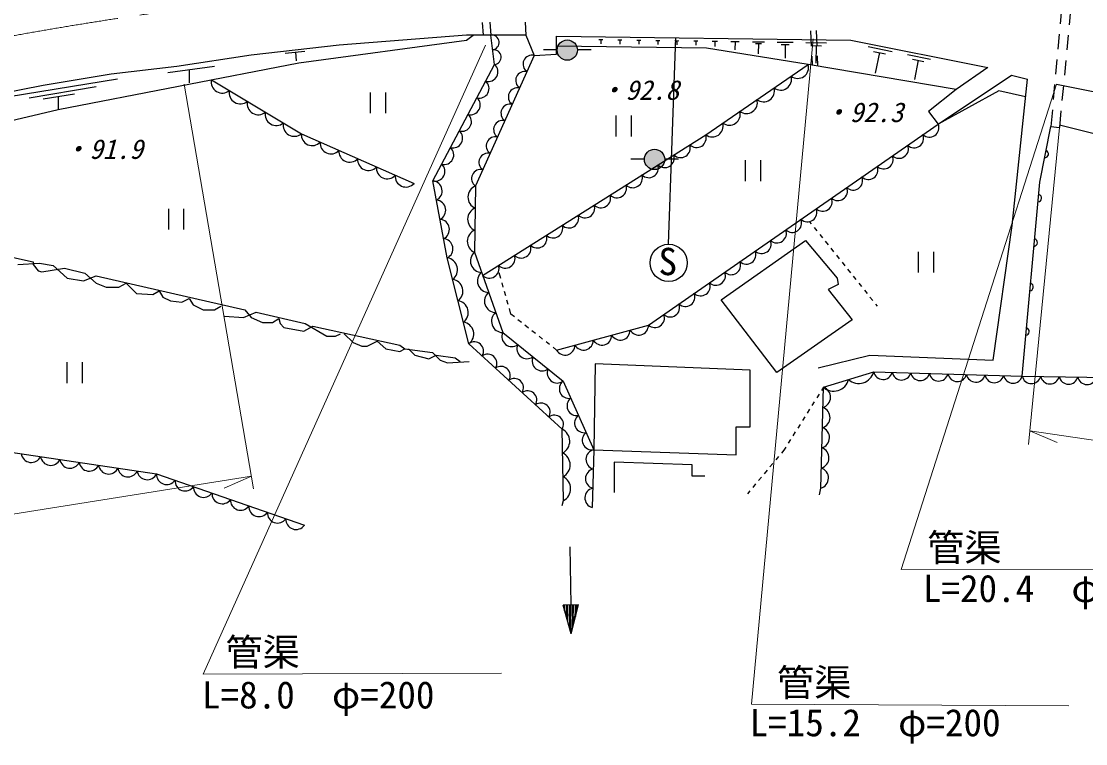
# Model space of a CAD drawing. Units: millimetres, scale not verified. Extents: x 40000 to 680000, y 20000 to 380000.
# Drawn here: x 288457 to 359970, y 271727 to 320257 of the extents above; entities that cross this region are included whole.
import ezdxf
from ezdxf.enums import TextEntityAlignment as Align

# ---------------------------------------------------------------- set-up
doc = ezdxf.new("R2010")
doc.units = ezdxf.units.MM
doc.header["$LTSCALE"] = 1000
doc.linetypes.add('CHAIN', pattern=[18.5, 12, -1.5, 3.5, -1.5])
for name, color, linetype, lineweight in [('M-BGD', 7, 'Continuous', 25), ('M-BMK', 2, 'CHAIN', 13), ('M-STR-HTXT', 7, 'Continuous', 13), ('M-STR-STR1', 1, 'Continuous', 25), ('M-STR-STRC', 7, 'Continuous', 25)]:
    doc.layers.add(name, color=color, linetype=linetype, lineweight=lineweight)
doc.styles.add('ＭＳ ゴシック', font='')
doc.styles.get('ＭＳ ゴシック').set_extended_font_data('MS Gothic')

msp = doc.modelspace()

# ---------------------------------------------------------------- hatches: boundary and pattern name
at = {"layer": 'M-BGD'}
for points in [[(325824, 318319, -0.41421), (325141, 317636, -0.41421), (324458, 318319, -1)], [(331685, 310979, -0.41421), (331002, 310296, -0.41421), (330319, 310979, -0.41421), (331002, 311662, -0.41421)]]:
    msp.add_hatch(color=256, dxfattribs=at).paths.add_polyline_path(points)

# ---------------------------------------------------------------- linework, layer by layer
for p, q in [((358338, 321083), (358248, 320087)), ((358957, 321018), (358862, 320023)), ((319420, 320173), (319488, 319335)), ((307112, 317472), (318373, 318996)), ((318373, 319335), (309822, 318657)), ((322352, 319335), (318373, 319335)), ((318373, 318996), (318825, 319335)), ((322352, 319335), (322923, 317970)), ((327253, 319027), (327531, 319023)), ((327392, 319025), (327388, 318747)), ((328531, 319010), (328809, 319006)), ((328670, 319008), (328666, 318730)), ((329809, 318992), (330086, 318988)), ((329947, 318990), (329943, 318713)), ((331086, 318975), (331362, 318971)), ((331224, 318973), (331220, 318697)), ((332421, 319157), (331920, 305280)), ((332362, 318957), (332638, 318954)), ((332500, 318956), (332497, 318680)), ((341484, 319616), (341528, 318617)), ((341862, 319634), (341902, 318635)), ((358186, 319390), (358096, 318394)), ((358795, 319326), (358699, 318331)), ((309822, 318657), (303895, 317980)), ((306192, 318114), (307511, 318246)), ((323545, 318354), (324459, 318355)), ((325838, 318354), (326752, 318355)), ((333638, 318940), (333914, 318936)), ((333776, 318938), (333772, 318663)), ((334871, 318923), (335231, 318918)), ((335051, 318921), (335046, 318561)), ((336128, 318906), (336695, 318898)), ((336411, 318902), (336404, 318335)), ((337576, 318886), (338381, 318875)), ((337775, 318763), (338178, 318757)), ((337977, 318760), (337967, 318076)), ((339243, 318864), (340323, 318849)), ((339511, 318698), (340051, 318691)), ((339781, 318694), (339768, 317777)), ((341165, 318838), (342560, 318819)), ((341511, 318623), (342209, 318614)), ((341860, 318619), (341844, 317433)), ((345351, 318559), (346975, 318233)), ((345708, 318234), (346520, 318071)), ((303895, 317980), (298900, 317218)), ((306874, 318182), (306918, 317591)), ((341559, 317917), (341586, 317309)), ((341929, 317935), (341957, 317247)), ((346114, 318153), (345836, 316772)), ((347999, 318027), (349535, 317718)), ((348337, 317719), (349105, 317565)), ((348721, 317642), (348458, 316337)), ((358033, 317696), (357944, 316700)), ((358633, 317634), (358537, 316638)), ((290941, 314339), (307112, 317472)), ((298900, 317218), (294497, 316710)), ((301440, 317218), (298307, 316795)), ((299746, 316964), (299746, 316117)), ((294920, 316371), (287639, 315186)), ((294497, 316710), (289925, 315948)), ((355034, 306550), (356050, 316371)), ((289925, 315948), (283152, 314593)), ((293481, 315863), (288994, 315101)), ((311905, 315484), (311905, 314084)), ((312955, 314084), (312955, 315484)), ((357881, 316003), (357792, 315007)), ((357997, 316033), (393134, 309005)), ((358471, 315942), (358375, 314946)), ((292042, 315355), (289925, 315017)), ((290941, 315186), (290941, 314339)), ((282644, 312392), (290941, 314339)), ((357729, 314310), (357628, 313187)), ((358308, 314249), (358201, 313130)), ((357628, 313187), (358201, 313130)), ((329407, 311015), (330320, 311015)), ((331700, 311015), (332613, 311015)), ((341424, 306785), (341535, 306647)), ((341722, 306413), (341910, 306179)), ((353764, 297491), (355034, 306550)), ((335476, 301555), (341148, 305534)), ((341148, 305534), (343265, 302994)), ((342097, 305945), (342285, 305711)), ((342473, 305477), (342660, 305243)), ((342848, 305008), (343035, 304774)), ((348709, 304771), (348709, 303371)), ((349759, 303371), (349759, 304771)), ((287724, 304433), (289248, 304095)), ((288232, 303925), (289671, 304010)), ((289248, 304095), (289248, 303925)), ((289671, 304010), (290602, 303841)), ((343223, 304540), (343411, 304306)), ((343598, 304072), (343786, 303838)), ((289248, 303925), (289586, 303502)), ((289586, 303502), (289840, 303417)), ((289840, 303417), (291364, 303671)), ((290602, 303841), (291534, 302994)), ((291364, 303671), (292719, 303333)), ((292719, 303333), (293481, 302655)), ((320674, 302973), (320567, 303349)), ((343973, 303604), (344161, 303370)), ((291534, 302994), (292634, 302825)), ((292634, 302825), (293481, 303163)), ((293481, 303163), (303472, 300877)), ((293481, 302655), (294158, 302401)), ((295005, 302401), (295513, 302655)), ((295513, 302655), (296190, 301978)), ((320838, 302396), (320756, 302684)), ((343350, 302571), (342672, 302232)), ((343265, 302994), (343350, 302571)), ((344348, 303135), (344536, 302901)), ((344724, 302667), (344911, 302433)), ((294158, 302401), (295005, 302401)), ((296190, 301978), (297291, 301893)), ((297291, 301893), (297714, 302147)), ((297714, 302147), (297968, 301724)), ((321002, 301818), (320920, 302107)), ((342672, 302232), (344281, 300200)), ((345099, 302199), (345286, 301965)), ((297968, 301724), (298476, 301470)), ((298476, 301470), (299238, 301385)), ((299238, 301385), (299746, 301639)), ((299746, 301639), (300000, 301216)), ((300000, 301216), (300678, 300877)), ((301440, 300877), (301863, 301131)), ((321166, 301241), (321084, 301530)), ((339208, 296667), (335476, 301555)), ((345474, 301731), (345662, 301497)), ((345849, 301263), (345960, 301124)), ((300678, 300877), (301440, 300877)), ((302117, 300454), (303387, 300369)), ((303387, 300369), (304234, 300708)), ((303472, 300877), (303895, 300369)), ((303895, 300369), (304657, 300031)), ((304234, 300708), (307536, 299946)), ((321355, 300576), (321248, 300953)), ((321588, 300393), (321355, 300576)), ((304657, 300031), (305334, 300031)), ((305334, 300031), (305758, 300285)), ((305758, 300285), (305842, 299946)), ((305842, 299946), (306096, 299692)), ((306096, 299692), (307451, 299438)), ((307451, 299438), (308044, 299777)), ((307536, 299946), (308975, 299099)), ((308044, 299777), (313886, 298507)), ((322060, 300023), (321824, 300208)), ((322532, 299653), (322296, 299838)), ((344281, 300200), (339208, 296667)), ((308975, 299099), (309568, 299099)), ((309568, 299099), (309906, 299269)), ((310160, 299269), (310753, 298676)), ((323004, 299282), (322768, 299467)), ((323476, 298912), (323240, 299097)), ((310753, 298676), (311346, 298422)), ((311346, 298422), (311684, 298422)), ((311684, 298422), (312362, 298761)), ((312362, 298761), (312954, 298253)), ((312954, 298253), (313886, 298083)), ((313886, 298507), (314224, 298253)), ((313886, 298083), (314224, 298253)), ((314224, 298253), (316087, 297999)), ((314478, 298253), (314902, 297829)), ((323948, 298541), (323712, 298727)), ((324417, 298174), (324184, 298356)), ((314902, 297829), (315833, 297575)), ((315833, 297575), (316341, 297829)), ((316087, 297999), (316595, 297491)), ((316341, 297829), (317611, 297660)), ((317611, 297660), (317950, 297406)), ((341995, 296983), (345466, 297829)), ((345466, 297829), (353764, 297491)), ((291526, 297356), (291526, 295956)), ((292576, 295956), (292576, 297356)), ((316595, 297491), (317103, 297321)), ((317103, 297321), (318542, 297406)), ((327009, 297237), (326916, 291474)), ((337423, 296813), (327009, 297237)), ((337423, 293003), (337423, 296813)), ((342344, 295673), (342214, 295464)), ((341736, 294702), (341576, 294448)), ((342054, 295210), (341895, 294956)), ((341417, 294193), (341257, 293939)), ((341098, 293685), (340939, 293431)), ((336492, 291141), (336492, 293003)), ((336492, 293003), (337423, 293003)), ((340461, 292668), (340301, 292414)), ((340779, 293177), (340620, 292923)), ((340142, 292160), (339983, 291906)), ((326916, 291474), (336492, 291141)), ((339692, 291443), (339528, 291246)), ((339823, 291652), (339692, 291443)), ((333528, 290463), (328279, 290633)), ((328279, 290633), (328279, 288601)), ((333528, 289701), (333528, 290463)), ((338950, 290556), (338757, 290326)), ((339335, 291016), (339142, 290786)), ((334375, 289701), (333528, 289701)), ((338179, 289637), (337986, 289407)), ((338564, 290096), (338372, 289867)), ((337794, 289177), (337601, 288947)), ((337408, 288717), (337244, 288520)), ((325316, 284960), (325372, 281050)), ((325890, 281057), (324855, 281042)), ((325182, 279888), (325165, 281047)), ((325269, 281048), (325291, 279503)), ((325400, 279118), (325372, 281050)), ((325400, 279118), (325890, 281057)), ((325476, 281051), (325498, 279506)), ((325596, 279894), (325579, 281053)), ((325683, 281054), (325694, 280281)), ((325792, 280669), (325786, 281056)), ((325400, 279118), (324855, 281042)), ((324964, 280657), (324958, 281044)), ((325062, 281045), (325073, 280272))]:
    msp.add_line(p, q, dxfattribs=at)
for points in [[(324794, 287736), (324880, 288065), (324794, 292852), (318527, 298600), (317076, 304361), (316108, 309542), (320257, 317346), (319999, 319335)], [(322923, 317970), (324408, 318049), (324408, 319266), (344193, 318996), (353405, 317144), (351269, 315668), (341327, 317353), (334484, 318453), (324408, 318586)], [(322923, 317970), (318974, 309193), (318909, 304737), (320801, 299348), (324864, 296089), (326916, 291474), (326804, 287596)], [(319453, 303188), (334438, 312636), (341327, 317353)], [(301232, 316333), (307275, 312702), (314842, 309363)], [(351269, 315668), (349410, 314202), (350060, 313352), (354975, 316639), (356050, 316371)], [(355926, 315172), (354144, 315593), (350060, 313352)], [(324417, 298174), (330594, 299851), (350060, 313352)], [(392891, 305931), (374770, 309131), (358216, 313284)], [(355704, 296425), (356895, 309452), (357628, 313187)], [(342091, 288457), (342170, 288892), (342344, 295673), (345725, 296712), (355704, 296425), (381823, 296009), (392033, 295035)], [(276463, 291818), (287160, 291410), (297544, 289862), (307476, 286412)]]:
    msp.add_lwpolyline(points, dxfattribs=at)
for centre, radius in [((325141, 318319), 683), ((331002, 310979), 683), ((331948, 304028), 1250)]:
    msp.add_circle(centre, radius, dxfattribs=at)
for centre, radius, start, end in [((320063, 318837), 501, 277.54057, 97.24324), ((320192, 317843), 501, 277.54057, 97.24324), ((322778, 317375), 612, 76.30614, 235.2414), ((319830, 316858), 649, 255.24254, 48.76005), ((322285, 316278), 612, 76.30614, 235.2414), ((340621, 317153), 734, 232.99423, 15.80444), ((301963, 316181), 747, 168.31145, 309.69261), ((319237, 315744), 649, 255.24254, 48.76005), ((339473, 316367), 734, 232.99423, 15.80444), ((303172, 315455), 747, 168.31145, 309.69261), ((321791, 315181), 612, 76.30614, 235.2414), ((338324, 315581), 734, 232.99423, 15.80444), ((304381, 314729), 747, 168.31145, 309.69261), ((318644, 314629), 649, 255.24254, 48.76005), ((321297, 314084), 612, 76.30614, 235.2414), ((337176, 314795), 734, 232.99423, 15.80444), ((305589, 314003), 747, 168.31145, 309.69261), ((318052, 313514), 649, 255.24254, 48.76005), ((336028, 314009), 734, 232.99423, 15.80444), ((306798, 313277), 747, 168.31145, 309.69261), ((320804, 312987), 612, 76.30614, 235.2414), ((334880, 313223), 734, 232.99423, 15.80444), ((349469, 313111), 639, 227.28402, 22.20567), ((307996, 312630), 725, 174.27555, 318.10188), ((317459, 312399), 649, 255.24254, 48.76005), ((333823, 312426), 650, 225.59589, 18.86872), ((348444, 312400), 639, 227.28402, 22.20567), ((309258, 312073), 725, 174.27555, 318.10188), ((320310, 311890), 612, 76.30614, 235.2414), ((332752, 311751), 650, 225.59589, 18.86872), ((347420, 311689), 639, 227.28402, 22.20567), ((310519, 311517), 725, 174.27555, 318.10188), ((316866, 311284), 649, 255.24254, 48.76005), ((319816, 310792), 612, 76.30614, 235.2414), ((331682, 311076), 650, 225.59589, 18.86872), ((346395, 310979), 639, 227.28402, 22.20567), ((357209, 311346), 256, 271.58071, 66.21995), ((311780, 310960), 725, 174.27555, 318.10188), ((313041, 310403), 725, 174.27555, 318.10188), ((316273, 310169), 649, 255.24254, 48.76005), ((330612, 310401), 650, 225.59589, 18.86872), ((345371, 310268), 639, 227.28402, 22.20567), ((314303, 309847), 725, 174.27555, 318.10188), ((319323, 309695), 612, 76.30614, 235.2414), ((329541, 309727), 650, 225.59589, 18.86872), ((344346, 309558), 639, 227.28402, 22.20567), ((316048, 308861), 684, 296.18527, 84.9679), ((319265, 308446), 802, 111.27193, 247.05942), ((328471, 309052), 650, 225.59589, 18.86872), ((343322, 308847), 639, 227.28402, 22.20567), ((316290, 307566), 684, 296.18527, 84.9679), ((327400, 308377), 650, 225.59589, 18.86872), ((342297, 308136), 639, 227.28402, 22.20567), ((356741, 308380), 256, 277.45463, 72.09386), ((319243, 306960), 802, 111.27193, 247.05942), ((326330, 307702), 650, 225.59589, 18.86872), ((341273, 307426), 639, 227.28402, 22.20567), ((316532, 306270), 684, 296.18527, 84.9679), ((325260, 307027), 650, 225.59589, 18.86872), ((340248, 306715), 639, 227.28402, 22.20567), ((319221, 305475), 802, 111.27193, 247.05942), ((324189, 306352), 650, 225.59589, 18.86872), ((339224, 306005), 639, 227.28402, 22.20567), ((316774, 304975), 684, 296.18527, 84.9679), ((323119, 305677), 650, 225.59589, 18.86872), ((338199, 305294), 639, 227.28402, 22.20567), ((356467, 305393), 256, 277.45463, 72.09386), ((319390, 304149), 760, 129.33252, 269.35613), ((322049, 305002), 650, 225.59589, 18.86872), ((337175, 304583), 639, 227.28402, 22.20567), ((316965, 303567), 802, 306.23732, 82.03629), ((320978, 304327), 650, 225.59589, 18.86872), ((336150, 303873), 639, 227.28402, 22.20567), ((319863, 302802), 760, 129.33252, 269.35613), ((319908, 303652), 650, 225.59589, 18.86872), ((335125, 303162), 639, 227.28402, 22.20567), ((317327, 302127), 802, 306.23732, 82.03629), ((334101, 302452), 639, 227.28402, 22.20567), ((356194, 302405), 256, 277.45463, 72.09386), ((320336, 301455), 760, 129.33252, 269.35613), ((333076, 301741), 639, 227.28402, 22.20567), ((317690, 300687), 802, 306.23732, 82.03629), ((332052, 301030), 639, 227.28402, 22.20567), ((320809, 300107), 760, 129.33252, 269.35613), ((331027, 300320), 639, 227.28402, 22.20567), ((318053, 299246), 802, 306.23732, 82.03629), ((329935, 299837), 660, 209.19651, 1.1787), ((355921, 299418), 256, 277.45463, 72.09386), ((321418, 299076), 674, 156.22327, 306.31554), ((327464, 299166), 660, 209.19651, 1.1787), ((328699, 299502), 660, 209.19651, 1.1787), ((318894, 298101), 619, 328.55175, 126.40066), ((322433, 298261), 674, 156.22327, 306.31554), ((324993, 298495), 660, 209.19651, 1.1787), ((326228, 298831), 660, 209.19651, 1.1787), ((319789, 297280), 619, 328.55175, 126.40066), ((323449, 297447), 674, 156.22327, 306.31554), ((320685, 296459), 619, 328.55175, 126.40066), ((324465, 296632), 674, 156.22327, 306.31554), ((321580, 295638), 619, 328.55175, 126.40066), ((325256, 295572), 649, 127.21629, 280.72648), ((343033, 296441), 1032, 228.0981, 346.05857), ((344724, 296960), 1032, 228.0981, 346.05857), ((346353, 296833), 639, 190.93903, 345.77133), ((347600, 296797), 639, 190.93903, 345.77133), ((348847, 296761), 639, 190.93903, 345.77133), ((350095, 296726), 639, 190.93903, 345.77133), ((351342, 296690), 639, 190.93903, 345.77133), ((352589, 296654), 639, 190.93903, 345.77133), ((353837, 296618), 639, 190.93903, 345.77133), ((355084, 296582), 639, 190.93903, 345.77133), ((356328, 296552), 637, 191.4964, 346.67808), ((357571, 296532), 637, 191.4964, 346.67808), ((358815, 296512), 637, 191.4964, 346.67808), ((360059, 296493), 637, 191.4964, 346.67808), ((322475, 294817), 619, 328.55175, 126.40066), ((342117, 295000), 710, 285.74428, 71.31495), ((325769, 294419), 649, 127.21629, 280.72648), ((323370, 293996), 619, 328.55175, 126.40066), ((342082, 293644), 710, 285.74428, 71.31495), ((324266, 293175), 619, 328.55175, 126.40066), ((326282, 293265), 649, 127.21629, 280.72648), ((324421, 292048), 887, 296.88645, 65.17186), ((326795, 292111), 649, 127.21629, 280.72648), ((342047, 292288), 710, 285.74428, 71.31495), ((289133, 291299), 680, 186.9052, 336.1377), ((324450, 290452), 887, 296.88645, 65.17186), ((327065, 290823), 668, 102.9155, 253.78655), ((342013, 290932), 710, 285.74428, 71.31495), ((290431, 291105), 680, 186.9052, 336.1377), ((291729, 290912), 680, 186.9052, 336.1377), ((293027, 290718), 680, 186.9052, 336.1377), ((294325, 290525), 680, 186.9052, 336.1377), ((295623, 290331), 680, 186.9052, 336.1377), ((296921, 290138), 680, 186.9052, 336.1377), ((298224, 289818), 682, 176.31094, 325.37434), ((324479, 288856), 887, 296.88645, 65.17186), ((327028, 289530), 668, 102.9155, 253.78655), ((341978, 289575), 710, 285.74428, 71.31495), ((299466, 289387), 682, 176.31094, 325.37434), ((300707, 288956), 682, 176.31094, 325.37434), ((301949, 288525), 682, 176.31094, 325.37434), ((326991, 288238), 668, 102.9155, 253.78655), ((303190, 288093), 682, 176.31094, 325.37434), ((304432, 287662), 682, 176.31094, 325.37434), ((305673, 287231), 682, 176.31094, 325.37434), ((306915, 286799), 682, 176.31094, 325.37434)]:
    msp.add_arc(centre, radius, start, end, dxfattribs=at)
at = {"layer": 'M-BMK'}
msp.add_arc((333457, 67248), 256118, 82.09517, 104.69857, dxfattribs=at)
at = {"layer": 'M-STR-HTXT'}
for p, q in [((341656, 319081), (337508, 274377)), ((319643, 318657), (300678, 276409)), ((299408, 316033), (304064, 288855)), ((357997, 316033), (347583, 283436)), ((358201, 313130), (356123, 291821)), ((391217, 287571), (356219, 292749)), ((356219, 292749), (358054, 291955)), ((257924, 282397), (303920, 289699)), ((303920, 289699), (302093, 288884)), ((347583, 283436), (370981, 283458)), ((300678, 276409), (320712, 276458)), ((337508, 274377), (358838, 274277))]:
    msp.add_line(p, q, dxfattribs=at)
at = {"layer": 'M-STR-STR1'}
for p, q in [((319927, 320199), (319999, 319335)), ((322300, 320198), (322352, 319335))]:
    msp.add_line(p, q, dxfattribs=at)
at = {"layer": 'M-STR-STRC'}
for p, q in [((328399, 313924), (328399, 312524)), ((329449, 312524), (329449, 313924)), ((337088, 310923), (337088, 309523)), ((338138, 309523), (338138, 310923)), ((298339, 307664), (298339, 306264)), ((299389, 306264), (299389, 307664))]:
    msp.add_line(p, q, dxfattribs=at)

# ---------------------------------------------------------------- texts
at = {"layer": 'M-BGD', "style": 'ＭＳ ゴシック', "oblique": 15}
for s, p in [('・92.8', (327248, 314584)), ('・92.3', (342323, 313090)), ('・91.9', (291233, 310616))]:
    msp.add_text(s, height=1320, dxfattribs=at).set_placement(p, align=Align.BOTTOM_LEFT)
at = {"layer": 'M-BGD', "style": 'ＭＳ ゴシック'}
msp.add_text('S', height=1833, dxfattribs=at).set_placement((331269, 302654), align=Align.BOTTOM_LEFT)
at = {"layer": 'M-STR-HTXT', "style": 'ＭＳ ゴシック'}
for s, p in [('管渠', (349316, 283438)), ('L=20.4\u3000φ=200', (349029, 280696)), ('管渠', (302174, 276411)), ('管渠', (339227, 274369)), ('L=8.0\u3000φ=200', (300598, 273543)), ('L=15.2\u3000φ=200', (337388, 271676))]:
    msp.add_text(s, height=1833, dxfattribs=at).set_placement(p, align=Align.BOTTOM_LEFT)

doc.saveas('drawing.dxf')
